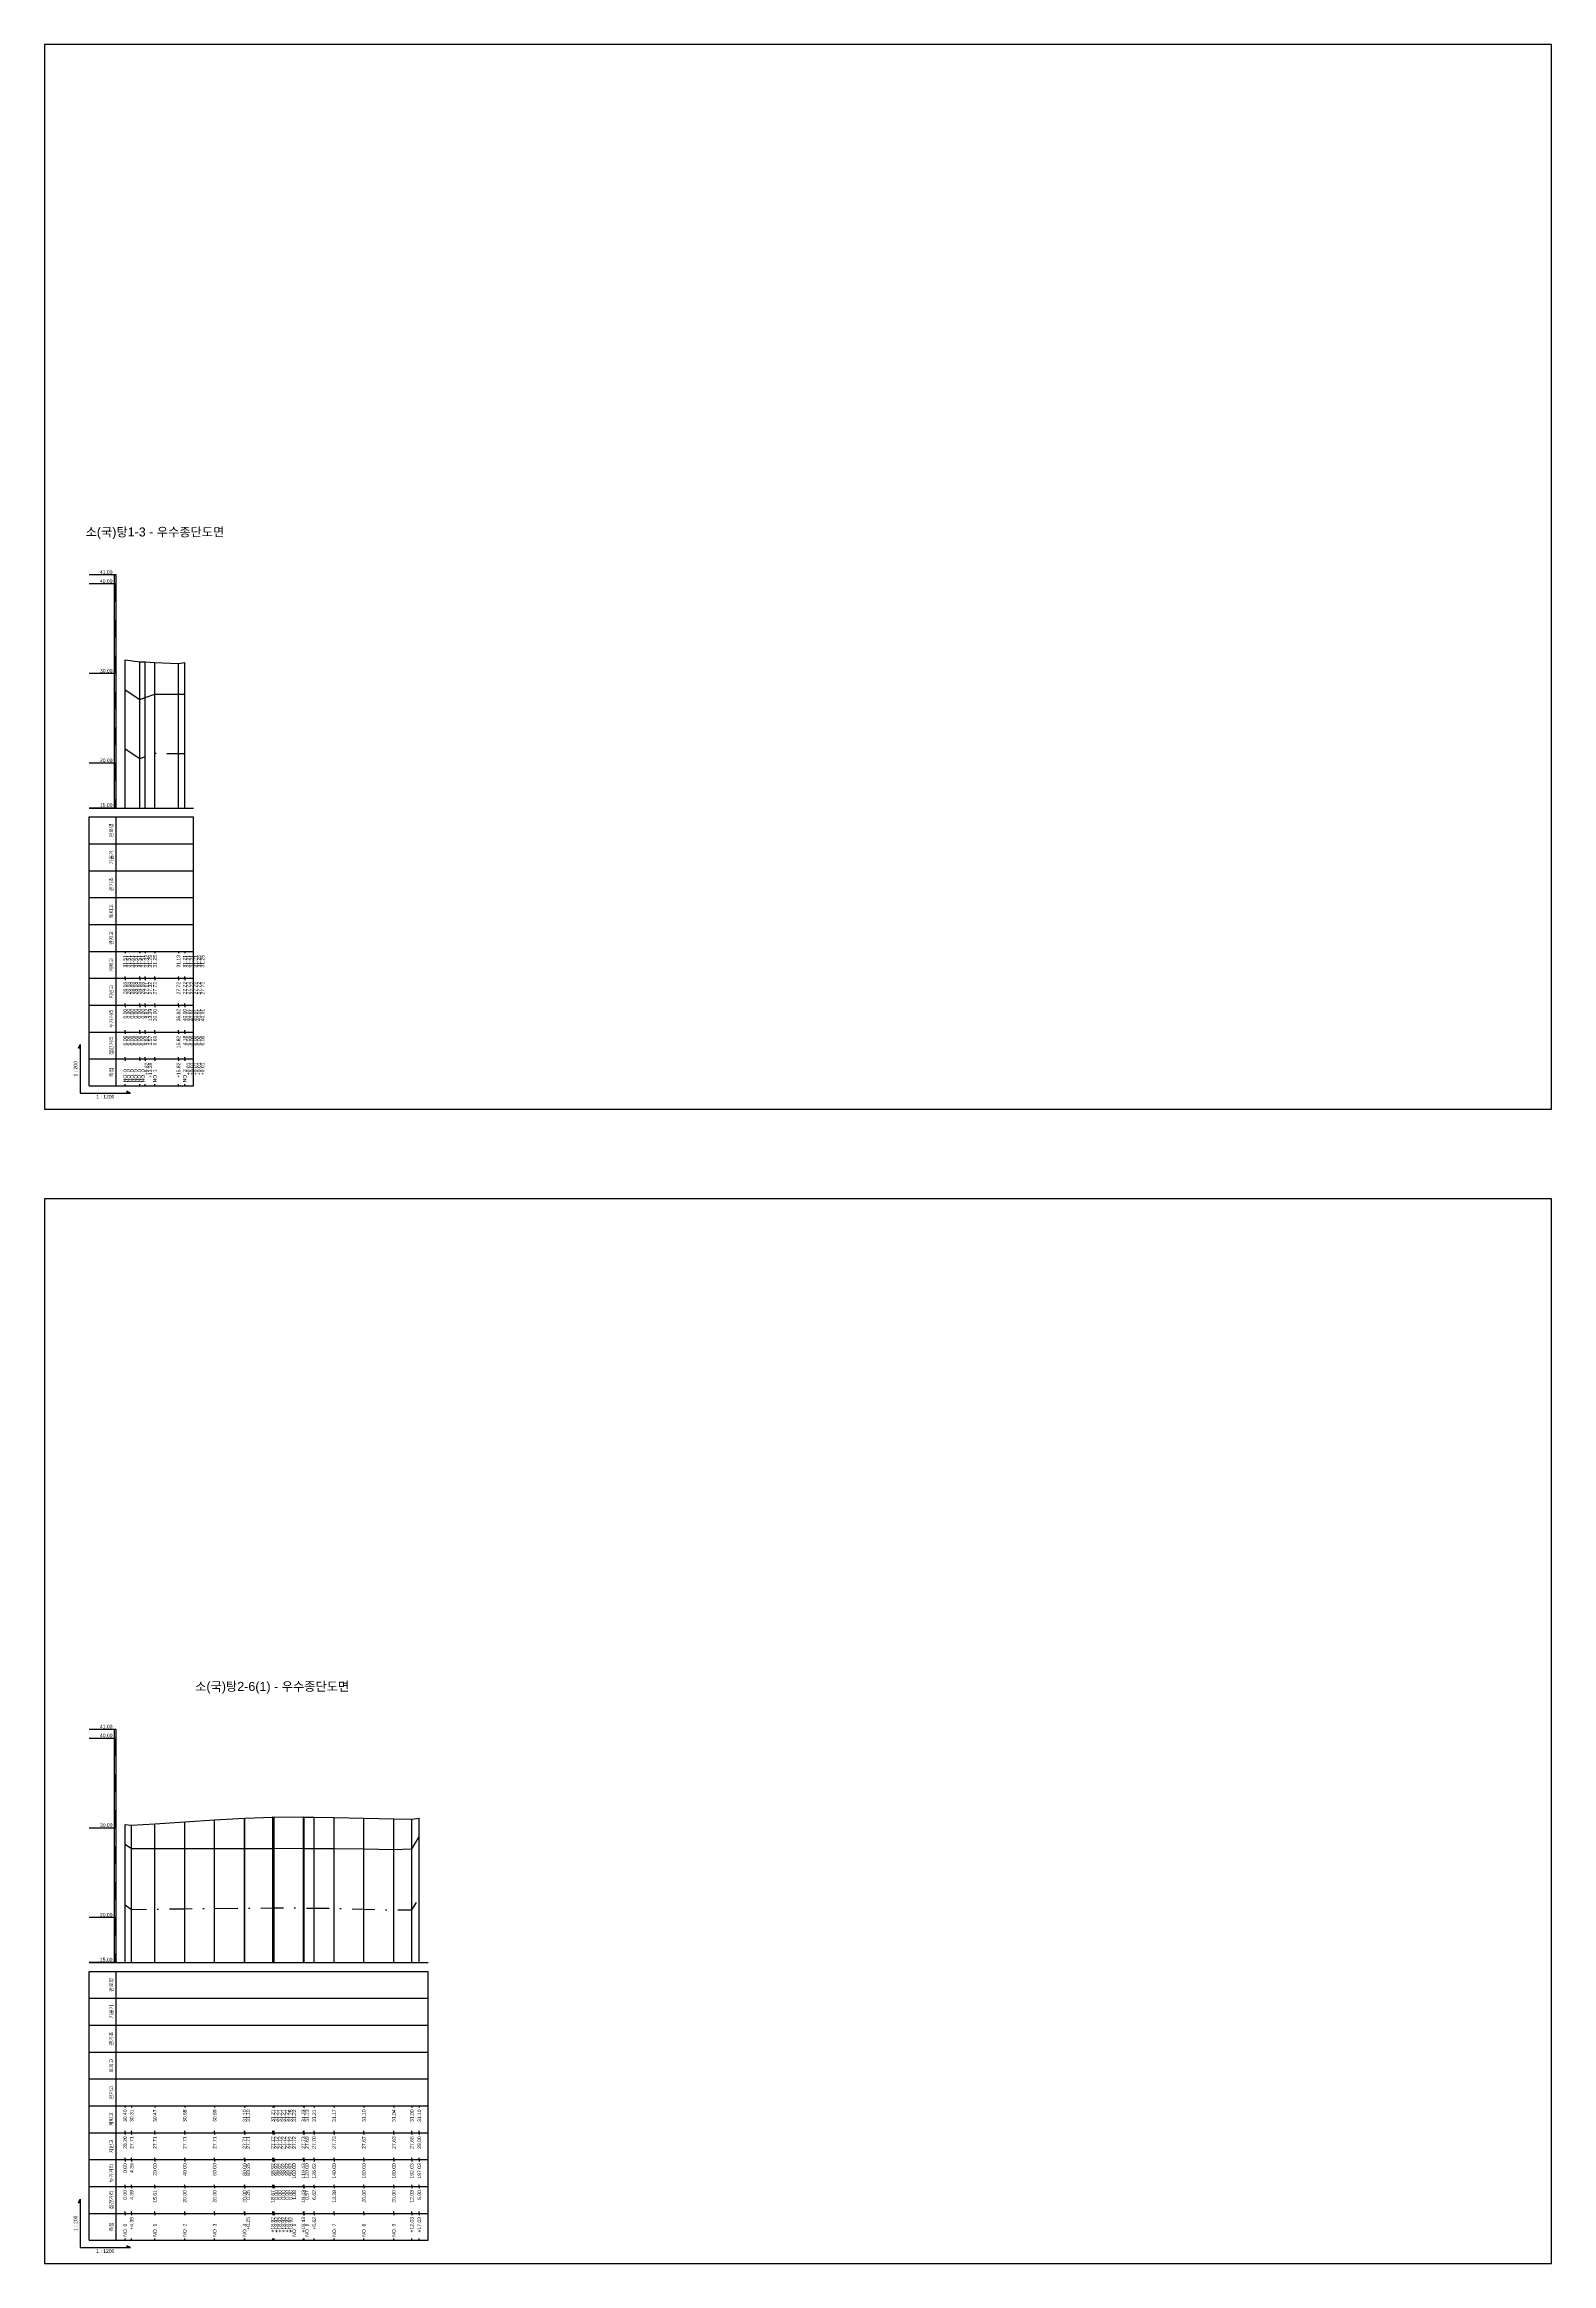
# Model space of a CAD drawing. Header units: millimetres. Extents: x -105495 to 3444, y -108190 to 2013.
# Drawn here: x 20 to 861, y -34776 to -33538 of the extents above; entities that cross this region are included whole.
import ezdxf
from ezdxf.enums import TextEntityAlignment as Align

# ---------------------------------------------------------------- set-up
doc = ezdxf.new("R2010")
doc.units = ezdxf.units.MM
doc.linetypes.add('DASHDOT', pattern=[25.4, 12.7, -6.35, 0, -6.35])
for name, color, linetype in [('KZ_종단_계획선', 1, 'Continuous'), ('KZ_종단_노선명', 7, 'Continuous'), ('KZ_종단_도각', 7, 'Continuous'), ('KZ_종단_수직선', 7, 'Continuous'), ('KZ_종단_암선1', 56, 'DASHDOT'), ('KZ_종단_지반선', 3, 'Continuous'), ('KZ_종단_테이블문자', 7, 'Continuous'), ('KZ_종단_테이블선', 7, 'Continuous'), ('KZ_종단_폴대', 7, 'Continuous')]:
    doc.layers.add(name, color=color, linetype=linetype)
doc.styles.get("Standard").update_dxf_attribs({"font": 'arial.ttf'})

msp = doc.modelspace()

# ---------------------------------------------------------------- linework, layer by layer
at = {"layer": 'KZ_종단_계획선'}
for points in [[(65, -33881.4), (65, -33881.4), (65, -33881.4), (65, -33881.4), (65, -33881.4), (65, -33881.4), (73.2, -33882.4), (76.2, -33882.5), (81.7, -33882.8), (94.8, -33883.4), (98.3, -33882.9), (98.3, -33882.9), (98.3, -33882.9), (98.3, -33882.9), (98.3, -33882.8), (98.3, -33882.8)], [(65, -34531), (68.7, -34531.5), (81.7, -34530.6), (98.3, -34529.6), (115, -34528.5), (131.7, -34527.5), (131.9, -34527.5), (147.4, -34526.9), (147.4, -34526.9), (147.4, -34526.9), (147.4, -34526.9), (147.4, -34526.9), (147.4, -34526.8), (148.3, -34526.9), (164.5, -34526.8), (165, -34526.9), (170.5, -34527), (181.7, -34527.2), (198.3, -34527.5), (215, -34527.8), (225, -34528), (229.2, -34527.5)]]:
    msp.add_lwpolyline(points, dxfattribs=at)
at = {"layer": 'KZ_종단_도각'}
for points in [[(20, -34132), (861, -34132), (861, -33538), (20, -33538)], [(20, -34776), (861, -34776), (861, -34182), (20, -34182)]]:
    msp.add_lwpolyline(points, close=True, dxfattribs=at)
at = {"layer": 'KZ_종단_수직선'}
for p, q in [((65, -33964), (65, -33881.4)), ((65, -33964), (65, -33881.4)), ((65, -33964), (65, -33881.4)), ((65, -33964), (65, -33881.4)), ((65, -33964), (65, -33881.4)), ((65, -33964), (65, -33881.4)), ((65, -33964), (65, -33881.4)), ((65, -33964), (65, -33881.4)), ((65, -33964), (65, -33881.4)), ((65, -33964), (65, -33881.4)), ((65, -33964), (65, -33881.4)), ((73.2, -33964), (73.2, -33882.4)), ((76.2, -33964), (76.2, -33882.5)), ((81.7, -33964), (81.7, -33882.8)), ((94.8, -33964), (94.8, -33883.4)), ((98.3, -33964), (98.3, -33882.8)), ((98.3, -33964), (98.3, -33882.8)), ((98.3, -33964), (98.3, -33882.9)), ((98.3, -33964), (98.3, -33882.9)), ((98.3, -33964), (98.3, -33882.9)), ((98.3, -33964), (98.3, -33882.9)), ((131.7, -34608), (131.7, -34527.5)), ((131.9, -34608), (131.9, -34527.5)), ((147.4, -34608), (147.4, -34526.8)), ((147.4, -34608), (147.4, -34526.9)), ((147.4, -34608), (147.4, -34526.9)), ((147.4, -34608), (147.4, -34526.9)), ((147.4, -34608), (147.4, -34526.9)), ((147.4, -34608), (147.4, -34526.9)), ((148.3, -34608), (148.3, -34526.9)), ((164.5, -34608), (164.5, -34526.8)), ((165, -34608), (165, -34526.9)), ((170.5, -34608), (170.5, -34527)), ((181.7, -34608), (181.7, -34527.2)), ((198.3, -34608), (198.3, -34527.5)), ((215, -34608), (215, -34527.8)), ((229.2, -34608), (229.2, -34527.5)), ((65, -34608), (65, -34531)), ((68.7, -34608), (68.7, -34531.5)), ((81.7, -34608), (81.7, -34530.6)), ((98.3, -34608), (98.3, -34529.6)), ((115, -34608), (115, -34528.5)), ((225, -34608), (225, -34528))]:
    msp.add_line(p, q, dxfattribs=at)
at = {"layer": 'KZ_종단_암선1', "flags": 128}
for points in [[(65, -33931), (65, -33931), (65, -33931), (65, -33931), (65, -33931), (65, -33931), (73.2, -33936.4), (76.2, -33935.4), (81.7, -33933.4), (94.8, -33933.6), (98.3, -33933.6), (98.3, -33933.6), (98.3, -33933.6), (98.3, -33933.6), (98.3, -33933.6), (98.3, -33933.6)], [(65, -34575.9), (68.7, -34578.4), (81.7, -34578.2), (98.3, -34578), (115, -34577.9), (131.7, -34577.7), (131.9, -34577.7), (147.4, -34577.6), (147.4, -34577.6), (147.4, -34577.6), (147.4, -34577.6), (147.4, -34577.6), (147.4, -34577.6), (148.3, -34577.6), (164.5, -34577.6), (165, -34577.8), (170.5, -34577.8), (181.7, -34577.8), (198.3, -34578.3), (215, -34578.7), (225, -34578.7), (229.2, -34572)]]:
    msp.add_lwpolyline(points, dxfattribs=at)
at = {"layer": 'KZ_종단_지반선', "flags": 128}
for points in [[(65, -33898.1), (65, -33898.1), (65, -33898.1), (65, -33898.1), (65, -33898.1), (65, -33898.1), (73.2, -33903.5), (76.2, -33902.4), (81.7, -33900.4), (94.8, -33900.4), (98.3, -33900.4), (98.3, -33900.4), (98.3, -33900.4), (98.3, -33900.4), (98.3, -33900.4), (98.3, -33900.4)], [(65, -34542), (68.7, -34544.5), (81.7, -34544.5), (98.3, -34544.5), (115, -34544.5), (131.7, -34544.5), (131.9, -34544.5), (147.4, -34544.4), (147.4, -34544.4), (147.4, -34544.4), (147.4, -34544.4), (147.4, -34544.4), (147.4, -34544.4), (148.3, -34544.4), (164.5, -34544.3), (165, -34544.5), (170.5, -34544.5), (181.7, -34544.4), (198.3, -34544.6), (215, -34544.9), (225, -34544.7), (229.2, -34538)]]:
    msp.add_lwpolyline(points, dxfattribs=at)
at = {"layer": 'KZ_종단_테이블선'}
for p, q in [((45, -33964), (103.3, -33964)), ((45, -33984), (45, -33969)), ((45, -33969), (103.3, -33969)), ((60, -33984), (60, -33969)), ((103.3, -33984), (103.3, -33969)), ((45, -33999), (45, -33984)), ((45, -33984), (103.3, -33984)), ((60, -33999), (60, -33984)), ((103.3, -33999), (103.3, -33984)), ((45, -34014), (45, -33999)), ((45, -33999), (103.3, -33999)), ((60, -34014), (60, -33999)), ((103.3, -34014), (103.3, -33999)), ((45, -34029), (45, -34014)), ((45, -34014), (103.3, -34014)), ((60, -34029), (60, -34014)), ((103.3, -34029), (103.3, -34014)), ((45, -34044), (45, -34029)), ((45, -34029), (103.3, -34029)), ((60, -34044), (60, -34029)), ((103.3, -34044), (103.3, -34029)), ((45, -34059), (45, -34044)), ((45, -34044), (103.3, -34044)), ((60, -34059), (60, -34044)), ((65, -34044), (65, -34045)), ((65, -34044), (65, -34045)), ((65, -34044), (65, -34045)), ((65, -34044), (65, -34045)), ((65, -34044), (65, -34045)), ((65, -34044), (65, -34045)), ((73.2, -34044), (73.2, -34045)), ((76.2, -34044), (76.2, -34045)), ((81.7, -34044), (81.7, -34045)), ((94.8, -34044), (94.8, -34045)), ((98.3, -34044), (98.3, -34045)), ((98.3, -34044), (98.3, -34045)), ((98.3, -34044), (98.3, -34045)), ((98.3, -34044), (98.3, -34045)), ((98.3, -34044), (98.3, -34045)), ((98.3, -34044), (98.3, -34045)), ((103.3, -34059), (103.3, -34044)), ((45, -34074), (45, -34059)), ((45, -34059), (103.3, -34059)), ((60, -34074), (60, -34059)), ((65, -34059), (65, -34058)), ((65, -34059), (65, -34058)), ((65, -34059), (65, -34058)), ((65, -34059), (65, -34058)), ((65, -34059), (65, -34058)), ((65, -34059), (65, -34058)), ((65, -34059), (65, -34060)), ((65, -34059), (65, -34060)), ((65, -34059), (65, -34060)), ((65, -34059), (65, -34060)), ((65, -34059), (65, -34060)), ((65, -34059), (65, -34060)), ((73.2, -34059), (73.2, -34058)), ((73.2, -34059), (73.2, -34060)), ((76.2, -34059), (76.2, -34058)), ((76.2, -34059), (76.2, -34060)), ((81.7, -34059), (81.7, -34058)), ((81.7, -34059), (81.7, -34060)), ((94.8, -34059), (94.8, -34058)), ((94.8, -34059), (94.8, -34060)), ((98.3, -34059), (98.3, -34058)), ((98.3, -34059), (98.3, -34058)), ((98.3, -34059), (98.3, -34058)), ((98.3, -34059), (98.3, -34058)), ((98.3, -34059), (98.3, -34058)), ((98.3, -34059), (98.3, -34058)), ((98.3, -34059), (98.3, -34060)), ((98.3, -34059), (98.3, -34060)), ((98.3, -34059), (98.3, -34060)), ((98.3, -34059), (98.3, -34060)), ((98.3, -34059), (98.3, -34060)), ((98.3, -34059), (98.3, -34060)), ((103.3, -34074), (103.3, -34059)), ((45, -34089), (45, -34074)), ((45, -34074), (103.3, -34074)), ((60, -34089), (60, -34074)), ((65, -34074), (65, -34073)), ((65, -34074), (65, -34073)), ((65, -34074), (65, -34073)), ((65, -34074), (65, -34073)), ((65, -34074), (65, -34073)), ((65, -34074), (65, -34073)), ((65, -34074), (65, -34075)), ((65, -34074), (65, -34075)), ((65, -34074), (65, -34075)), ((65, -34074), (65, -34075)), ((65, -34074), (65, -34075)), ((65, -34074), (65, -34075)), ((73.2, -34074), (73.2, -34073)), ((73.2, -34074), (73.2, -34075)), ((76.2, -34074), (76.2, -34073)), ((76.2, -34074), (76.2, -34075)), ((81.7, -34074), (81.7, -34073)), ((81.7, -34074), (81.7, -34075)), ((94.8, -34074), (94.8, -34073)), ((94.8, -34074), (94.8, -34075)), ((98.3, -34074), (98.3, -34073)), ((98.3, -34074), (98.3, -34073)), ((98.3, -34074), (98.3, -34073)), ((98.3, -34074), (98.3, -34073)), ((98.3, -34074), (98.3, -34073)), ((98.3, -34074), (98.3, -34073)), ((98.3, -34074), (98.3, -34075)), ((98.3, -34074), (98.3, -34075)), ((98.3, -34074), (98.3, -34075)), ((98.3, -34074), (98.3, -34075)), ((98.3, -34074), (98.3, -34075)), ((98.3, -34074), (98.3, -34075)), ((103.3, -34089), (103.3, -34074)), ((45, -34104), (45, -34089)), ((45, -34089), (103.3, -34089)), ((60, -34104), (60, -34089)), ((65, -34089), (65, -34088)), ((65, -34089), (65, -34088)), ((65, -34089), (65, -34088)), ((65, -34089), (65, -34088)), ((65, -34089), (65, -34088)), ((65, -34089), (65, -34088)), ((65, -34089), (65, -34090)), ((65, -34089), (65, -34090)), ((65, -34089), (65, -34090)), ((65, -34089), (65, -34090)), ((65, -34089), (65, -34090)), ((65, -34089), (65, -34090)), ((73.2, -34089), (73.2, -34088)), ((73.2, -34089), (73.2, -34090)), ((76.2, -34089), (76.2, -34088)), ((76.2, -34089), (76.2, -34090)), ((81.7, -34089), (81.7, -34088)), ((81.7, -34089), (81.7, -34090)), ((94.8, -34089), (94.8, -34088)), ((94.8, -34089), (94.8, -34090)), ((98.3, -34089), (98.3, -34088)), ((98.3, -34089), (98.3, -34088)), ((98.3, -34089), (98.3, -34088)), ((98.3, -34089), (98.3, -34088)), ((98.3, -34089), (98.3, -34088)), ((98.3, -34089), (98.3, -34088)), ((98.3, -34089), (98.3, -34090)), ((98.3, -34089), (98.3, -34090)), ((98.3, -34089), (98.3, -34090)), ((98.3, -34089), (98.3, -34090)), ((98.3, -34089), (98.3, -34090)), ((98.3, -34089), (98.3, -34090)), ((103.3, -34104), (103.3, -34089)), ((45, -34119), (45, -34104)), ((45, -34104), (103.3, -34104)), ((60, -34119), (60, -34104)), ((65, -34104), (65, -34103)), ((65, -34104), (65, -34103)), ((65, -34104), (65, -34103)), ((65, -34104), (65, -34103)), ((65, -34104), (65, -34103)), ((65, -34104), (65, -34103)), ((65, -34104), (65, -34105)), ((65, -34104), (65, -34105)), ((65, -34104), (65, -34105)), ((65, -34104), (65, -34105)), ((65, -34104), (65, -34105)), ((65, -34104), (65, -34105)), ((73.2, -34104), (73.2, -34103)), ((73.2, -34104), (73.2, -34105)), ((76.2, -34104), (76.2, -34103)), ((76.2, -34104), (76.2, -34105)), ((81.7, -34104), (81.7, -34103)), ((81.7, -34104), (81.7, -34105)), ((94.8, -34104), (94.8, -34103)), ((94.8, -34104), (94.8, -34105)), ((98.3, -34104), (98.3, -34103)), ((98.3, -34104), (98.3, -34103)), ((98.3, -34104), (98.3, -34103)), ((98.3, -34104), (98.3, -34103)), ((98.3, -34104), (98.3, -34103)), ((98.3, -34104), (98.3, -34103)), ((98.3, -34104), (98.3, -34105)), ((98.3, -34104), (98.3, -34105)), ((98.3, -34104), (98.3, -34105)), ((98.3, -34104), (98.3, -34105)), ((98.3, -34104), (98.3, -34105)), ((98.3, -34104), (98.3, -34105)), ((103.3, -34119), (103.3, -34104)), ((45, -34119), (103.3, -34119)), ((65, -34119), (65, -34118)), ((65, -34119), (65, -34118)), ((65, -34119), (65, -34118)), ((65, -34119), (65, -34118)), ((65, -34119), (65, -34118)), ((65, -34119), (65, -34118)), ((73.2, -34119), (73.2, -34118)), ((76.2, -34119), (76.2, -34118)), ((81.7, -34119), (81.7, -34118)), ((94.8, -34119), (94.8, -34118)), ((98.3, -34119), (98.3, -34118)), ((98.3, -34119), (98.3, -34118)), ((98.3, -34119), (98.3, -34118)), ((98.3, -34119), (98.3, -34118)), ((98.3, -34119), (98.3, -34118)), ((98.3, -34119), (98.3, -34118)), ((45, -34608), (234.2, -34608)), ((45, -34628), (45, -34613)), ((45, -34613), (234.2, -34613)), ((60, -34628), (60, -34613)), ((234.2, -34628), (234.2, -34613)), ((45, -34643), (45, -34628)), ((45, -34628), (234.2, -34628)), ((60, -34643), (60, -34628)), ((234.2, -34643), (234.2, -34628)), ((45, -34658), (45, -34643)), ((45, -34643), (234.2, -34643)), ((60, -34658), (60, -34643)), ((234.2, -34658), (234.2, -34643)), ((45, -34673), (45, -34658)), ((45, -34658), (234.2, -34658)), ((60, -34673), (60, -34658)), ((234.2, -34673), (234.2, -34658)), ((45, -34688), (45, -34673)), ((45, -34673), (234.2, -34673)), ((60, -34688), (60, -34673)), ((234.2, -34688), (234.2, -34673)), ((45, -34703), (45, -34688)), ((45, -34688), (234.2, -34688)), ((60, -34703), (60, -34688)), ((65, -34688), (65, -34689)), ((68.7, -34688), (68.7, -34689)), ((81.7, -34688), (81.7, -34689)), ((98.3, -34688), (98.3, -34689)), ((115, -34688), (115, -34689)), ((131.7, -34688), (131.7, -34689)), ((131.9, -34688), (131.9, -34689)), ((147.4, -34688), (147.4, -34689)), ((147.4, -34688), (147.4, -34689)), ((147.4, -34688), (147.4, -34689)), ((147.4, -34688), (147.4, -34689)), ((147.4, -34688), (147.4, -34689)), ((147.4, -34688), (147.4, -34689)), ((148.3, -34688), (148.3, -34689)), ((164.5, -34688), (164.5, -34689)), ((165, -34688), (165, -34689)), ((170.5, -34688), (170.5, -34689)), ((181.7, -34688), (181.7, -34689)), ((198.3, -34688), (198.3, -34689)), ((215, -34688), (215, -34689)), ((225, -34688), (225, -34689)), ((229.2, -34688), (229.2, -34689)), ((234.2, -34703), (234.2, -34688)), ((45, -34718), (45, -34703)), ((45, -34703), (234.2, -34703)), ((60, -34718), (60, -34703)), ((65, -34703), (65, -34702)), ((65, -34703), (65, -34704)), ((68.7, -34703), (68.7, -34702)), ((68.7, -34703), (68.7, -34704)), ((81.7, -34703), (81.7, -34702)), ((81.7, -34703), (81.7, -34704)), ((98.3, -34703), (98.3, -34702)), ((98.3, -34703), (98.3, -34704)), ((115, -34703), (115, -34702)), ((115, -34703), (115, -34704)), ((131.7, -34703), (131.7, -34702)), ((131.7, -34703), (131.7, -34704)), ((131.9, -34703), (131.9, -34702)), ((131.9, -34703), (131.9, -34704)), ((147.4, -34703), (147.4, -34702)), ((147.4, -34703), (147.4, -34702)), ((147.4, -34703), (147.4, -34702)), ((147.4, -34703), (147.4, -34702)), ((147.4, -34703), (147.4, -34702)), ((147.4, -34703), (147.4, -34702)), ((147.4, -34703), (147.4, -34704)), ((147.4, -34703), (147.4, -34704)), ((147.4, -34703), (147.4, -34704)), ((147.4, -34703), (147.4, -34704)), ((147.4, -34703), (147.4, -34704)), ((147.4, -34703), (147.4, -34704)), ((148.3, -34703), (148.3, -34702)), ((148.3, -34703), (148.3, -34704)), ((164.5, -34703), (164.5, -34702)), ((164.5, -34703), (164.5, -34704)), ((165, -34703), (165, -34702)), ((165, -34703), (165, -34704)), ((170.5, -34703), (170.5, -34702)), ((170.5, -34703), (170.5, -34704)), ((181.7, -34703), (181.7, -34702)), ((181.7, -34703), (181.7, -34704)), ((198.3, -34703), (198.3, -34702)), ((198.3, -34703), (198.3, -34704)), ((215, -34703), (215, -34702)), ((215, -34703), (215, -34704)), ((225, -34703), (225, -34702)), ((225, -34703), (225, -34704)), ((229.2, -34703), (229.2, -34702)), ((229.2, -34703), (229.2, -34704)), ((234.2, -34718), (234.2, -34703)), ((45, -34733), (45, -34718)), ((45, -34718), (234.2, -34718)), ((60, -34733), (60, -34718)), ((65, -34718), (65, -34717)), ((65, -34718), (65, -34719)), ((68.7, -34718), (68.7, -34717)), ((68.7, -34718), (68.7, -34719)), ((81.7, -34718), (81.7, -34717)), ((81.7, -34718), (81.7, -34719)), ((98.3, -34718), (98.3, -34717)), ((98.3, -34718), (98.3, -34719)), ((115, -34718), (115, -34717)), ((115, -34718), (115, -34719)), ((131.7, -34718), (131.7, -34717)), ((131.7, -34718), (131.7, -34719)), ((131.9, -34718), (131.9, -34717)), ((131.9, -34718), (131.9, -34719)), ((147.4, -34718), (147.4, -34717)), ((147.4, -34718), (147.4, -34717)), ((147.4, -34718), (147.4, -34717)), ((147.4, -34718), (147.4, -34717)), ((147.4, -34718), (147.4, -34717)), ((147.4, -34718), (147.4, -34717)), ((147.4, -34718), (147.4, -34719)), ((147.4, -34718), (147.4, -34719)), ((147.4, -34718), (147.4, -34719)), ((147.4, -34718), (147.4, -34719)), ((147.4, -34718), (147.4, -34719)), ((147.4, -34718), (147.4, -34719)), ((148.3, -34718), (148.3, -34717)), ((148.3, -34718), (148.3, -34719)), ((164.5, -34718), (164.5, -34717)), ((164.5, -34718), (164.5, -34719)), ((165, -34718), (165, -34717)), ((165, -34718), (165, -34719)), ((170.5, -34718), (170.5, -34717)), ((170.5, -34718), (170.5, -34719)), ((181.7, -34718), (181.7, -34717)), ((181.7, -34718), (181.7, -34719)), ((198.3, -34718), (198.3, -34717)), ((198.3, -34718), (198.3, -34719)), ((215, -34718), (215, -34717)), ((215, -34718), (215, -34719)), ((225, -34718), (225, -34717)), ((225, -34718), (225, -34719)), ((229.2, -34718), (229.2, -34717)), ((229.2, -34718), (229.2, -34719)), ((234.2, -34733), (234.2, -34718)), ((45, -34748), (45, -34733)), ((45, -34733), (234.2, -34733)), ((60, -34748), (60, -34733)), ((65, -34733), (65, -34732)), ((65, -34733), (65, -34734)), ((68.7, -34733), (68.7, -34732)), ((68.7, -34733), (68.7, -34734)), ((81.7, -34733), (81.7, -34732)), ((81.7, -34733), (81.7, -34734)), ((98.3, -34733), (98.3, -34732)), ((98.3, -34733), (98.3, -34734)), ((115, -34733), (115, -34732)), ((115, -34733), (115, -34734)), ((131.7, -34733), (131.7, -34732)), ((131.7, -34733), (131.7, -34734)), ((131.9, -34733), (131.9, -34732)), ((131.9, -34733), (131.9, -34734)), ((147.4, -34733), (147.4, -34732)), ((147.4, -34733), (147.4, -34732)), ((147.4, -34733), (147.4, -34732)), ((147.4, -34733), (147.4, -34732)), ((147.4, -34733), (147.4, -34732)), ((147.4, -34733), (147.4, -34732)), ((147.4, -34733), (147.4, -34734)), ((147.4, -34733), (147.4, -34734)), ((147.4, -34733), (147.4, -34734)), ((147.4, -34733), (147.4, -34734)), ((147.4, -34733), (147.4, -34734)), ((147.4, -34733), (147.4, -34734)), ((148.3, -34733), (148.3, -34732)), ((148.3, -34733), (148.3, -34734)), ((164.5, -34733), (164.5, -34732)), ((164.5, -34733), (164.5, -34734)), ((165, -34733), (165, -34732)), ((165, -34733), (165, -34734)), ((170.5, -34733), (170.5, -34732)), ((170.5, -34733), (170.5, -34734)), ((181.7, -34733), (181.7, -34732)), ((181.7, -34733), (181.7, -34734)), ((198.3, -34733), (198.3, -34732)), ((198.3, -34733), (198.3, -34734)), ((215, -34733), (215, -34732)), ((215, -34733), (215, -34734)), ((225, -34733), (225, -34732)), ((225, -34733), (225, -34734)), ((229.2, -34733), (229.2, -34732)), ((229.2, -34733), (229.2, -34734)), ((234.2, -34748), (234.2, -34733)), ((45, -34763), (45, -34748)), ((45, -34748), (234.2, -34748)), ((60, -34763), (60, -34748)), ((65, -34748), (65, -34747)), ((65, -34748), (65, -34749)), ((68.7, -34748), (68.7, -34747)), ((68.7, -34748), (68.7, -34749)), ((81.7, -34748), (81.7, -34747)), ((81.7, -34748), (81.7, -34749)), ((98.3, -34748), (98.3, -34747)), ((98.3, -34748), (98.3, -34749)), ((115, -34748), (115, -34747)), ((115, -34748), (115, -34749)), ((131.7, -34748), (131.7, -34747)), ((131.7, -34748), (131.7, -34749)), ((131.9, -34748), (131.9, -34747)), ((131.9, -34748), (131.9, -34749)), ((147.4, -34748), (147.4, -34747)), ((147.4, -34748), (147.4, -34747)), ((147.4, -34748), (147.4, -34747)), ((147.4, -34748), (147.4, -34747)), ((147.4, -34748), (147.4, -34747)), ((147.4, -34748), (147.4, -34747)), ((147.4, -34748), (147.4, -34749)), ((147.4, -34748), (147.4, -34749)), ((147.4, -34748), (147.4, -34749)), ((147.4, -34748), (147.4, -34749)), ((147.4, -34748), (147.4, -34749)), ((147.4, -34748), (147.4, -34749)), ((148.3, -34748), (148.3, -34747)), ((148.3, -34748), (148.3, -34749)), ((164.5, -34748), (164.5, -34747)), ((164.5, -34748), (164.5, -34749)), ((165, -34748), (165, -34747)), ((165, -34748), (165, -34749)), ((170.5, -34748), (170.5, -34747)), ((170.5, -34748), (170.5, -34749)), ((181.7, -34748), (181.7, -34747)), ((181.7, -34748), (181.7, -34749)), ((198.3, -34748), (198.3, -34747)), ((198.3, -34748), (198.3, -34749)), ((215, -34748), (215, -34747)), ((215, -34748), (215, -34749)), ((225, -34748), (225, -34747)), ((225, -34748), (225, -34749)), ((229.2, -34748), (229.2, -34747)), ((229.2, -34748), (229.2, -34749)), ((234.2, -34763), (234.2, -34748)), ((45, -34763), (234.2, -34763)), ((65, -34763), (65, -34762)), ((68.7, -34763), (68.7, -34762)), ((81.7, -34763), (81.7, -34762)), ((98.3, -34763), (98.3, -34762)), ((115, -34763), (115, -34762)), ((131.7, -34763), (131.7, -34762)), ((131.9, -34763), (131.9, -34762)), ((147.4, -34763), (147.4, -34762)), ((147.4, -34763), (147.4, -34762)), ((147.4, -34763), (147.4, -34762)), ((147.4, -34763), (147.4, -34762)), ((147.4, -34763), (147.4, -34762)), ((147.4, -34763), (147.4, -34762)), ((148.3, -34763), (148.3, -34762)), ((164.5, -34763), (164.5, -34762)), ((165, -34763), (165, -34762)), ((170.5, -34763), (170.5, -34762)), ((181.7, -34763), (181.7, -34762)), ((198.3, -34763), (198.3, -34762)), ((215, -34763), (215, -34762)), ((225, -34763), (225, -34762)), ((229.2, -34763), (229.2, -34762))]:
    msp.add_line(p, q, dxfattribs=at)
for points in [[(40, -34098), (39, -34098), (40, -34096), (40, -34123), (68, -34123), (66, -34122), (66, -34123)], [(40, -34742), (39, -34742), (40, -34740), (40, -34767), (68, -34767), (66, -34766), (66, -34767)]]:
    msp.add_lwpolyline(points, dxfattribs=at)
at = {"layer": 'KZ_종단_폴대'}
for p, q in [((60, -33834), (45, -33834)), ((60, -33839), (45, -33839)), ((60, -33889), (45, -33889)), ((60, -33939), (45, -33939)), ((60, -33964), (45, -33964)), ((60, -34478), (45, -34478)), ((60, -34483), (45, -34483)), ((60, -34533), (45, -34533)), ((60, -34583), (45, -34583)), ((60, -34608), (45, -34608))]:
    msp.add_line(p, q, dxfattribs=at)
for points in [[(60, -33964), (60, -33834), (59, -33834), (59, -33964), (60, -33964)], [(60, -34608), (60, -34478), (59, -34478), (59, -34608), (60, -34608)]]:
    msp.add_lwpolyline(points, dxfattribs=at)
at = {"layer": 'KZ_종단_폴대', "const_width": 1}
for points in [[(59.5, -33849), (59.5, -33839)], [(59.5, -33869), (59.5, -33859)], [(59.5, -33889), (59.5, -33879)], [(59.5, -33909), (59.5, -33899)], [(59.5, -33929), (59.5, -33919)], [(59.5, -33949), (59.5, -33939)], [(59.5, -33964), (59.5, -33959)], [(59.5, -34493), (59.5, -34483)], [(59.5, -34513), (59.5, -34503)], [(59.5, -34533), (59.5, -34523)], [(59.5, -34553), (59.5, -34543)], [(59.5, -34573), (59.5, -34563)], [(59.5, -34593), (59.5, -34583)], [(59.5, -34608), (59.5, -34603)]]:
    msp.add_lwpolyline(points, dxfattribs=at)

# ---------------------------------------------------------------- texts
at = {"layer": 'KZ_종단_노선명'}
for s, p in [('소(국)탕1-3 - 우수종단도면', (81.7, -33814)), ('소(국)탕2-6(1) - 우수종단도면', (147.1, -34458))]:
    msp.add_text(s, height=5, dxfattribs=at).set_placement(p, align=Align.BOTTOM_CENTER)
at = {"layer": 'KZ_종단_테이블문자'}
for s, p in [('31.51', (65, -34046)), ('31.51', (67, -34046)), ('31.51', (69, -34046)), ('31.51', (71, -34046)), ('31.51', (73, -34046)), ('31.51', (75, -34046)), ('31.32', (77, -34046)), ('31.29', (79, -34046)), ('31.25', (81.7, -34046)), ('31.13', (94.8, -34046)), ('31.21', (98.3, -34046)), ('31.21', (100.3, -34046)), ('31.21', (102.3, -34046)), ('31.21', (104.3, -34046)), ('31.25', (106.3, -34046)), ('31.25', (108.3, -34046)), ('28.18', (65, -34061)), ('28.18', (67, -34061)), ('28.18', (69, -34061)), ('28.18', (71, -34061)), ('28.18', (73, -34061)), ('28.18', (75, -34061)), ('27.11', (77, -34061)), ('27.32', (79, -34061)), ('27.72', (81.7, -34061)), ('27.72', (94.8, -34061)), ('27.72', (98.3, -34061)), ('27.72', (100.3, -34061)), ('27.72', (102.3, -34061)), ('27.72', (104.3, -34061)), ('27.72', (106.3, -34061)), ('27.72', (108.3, -34061)), ('0.00', (65, -34076)), ('0.00', (67, -34076)), ('0.00', (69, -34076)), ('0.00', (71, -34076)), ('0.00', (73, -34076)), ('0.00', (75, -34076)), ('9.82', (77, -34076)), ('13.39', (79, -34076)), ('20.00', (81.7, -34076)), ('35.82', (94.8, -34076)), ('40.00', (98.3, -34076)), ('40.01', (100.3, -34076)), ('40.01', (102.3, -34076)), ('40.01', (104.3, -34076)), ('40.01', (106.3, -34076)), ('40.01', (108.3, -34076)), ('0.00', (65, -34091)), ('0.00', (67, -34091)), ('0.00', (69, -34091)), ('0.00', (71, -34091)), ('0.00', (73, -34091)), ('0.00', (75, -34091)), ('9.82', (77, -34091)), ('3.57', (79, -34091)), ('6.61', (81.7, -34091)), ('15.82', (94.8, -34091)), ('4.18', (98.3, -34091)), ('0.01', (100.3, -34091)), ('0.00', (102.3, -34091)), ('0.00', (104.3, -34091)), ('0.00', (106.3, -34091)), ('0.00', (108.3, -34091)), ('+9.82', (77, -34106)), ('+13.39', (79, -34106)), ('+15.82', (94.8, -34106)), ('+0.01', (100.3, -34106)), ('+0.01', (102.3, -34106)), ('+0.01', (104.3, -34106)), ('+0.01', (106.3, -34106)), ('+0.01', (108.3, -34106)), ('30.40', (65, -34690)), ('30.31', (68.7, -34690)), ('30.47', (81.7, -34690)), ('30.68', (98.3, -34690)), ('30.89', (115, -34690)), ('31.10', (131.7, -34690)), ('31.10', (133.7, -34690)), ('31.21', (147.4, -34690)), ('31.21', (149.4, -34690)), ('31.21', (151.4, -34690)), ('31.21', (153.4, -34690)), ('31.21', (155.4, -34690)), ('31.25', (157.4, -34690)), ('31.22', (159.4, -34690)), ('31.23', (164.5, -34690)), ('31.23', (166.5, -34690)), ('31.21', (170.5, -34690)), ('31.17', (181.7, -34690)), ('31.10', (198.3, -34690)), ('31.04', (215, -34690)), ('31.00', (225, -34690)), ('31.10', (229.2, -34690)), ('28.20', (65, -34705)), ('27.71', (68.7, -34705)), ('27.71', (81.7, -34705)), ('27.71', (98.3, -34705)), ('27.71', (115, -34705)), ('27.71', (131.7, -34705)), ('27.71', (133.7, -34705)), ('27.72', (147.4, -34705)), ('27.72', (149.4, -34705)), ('27.72', (151.4, -34705)), ('27.72', (153.4, -34705)), ('27.72', (155.4, -34705)), ('27.72', (157.4, -34705)), ('27.72', (159.4, -34705)), ('27.73', (164.5, -34705)), ('27.69', (166.5, -34705)), ('27.70', (170.5, -34705)), ('27.73', (181.7, -34705)), ('27.67', (198.3, -34705)), ('27.63', (215, -34705)), ('27.65', (225, -34705)), ('29.00', (229.2, -34705)), ('0.00', (65, -34720)), ('4.39', (68.7, -34720)), ('20.00', (81.7, -34720)), ('40.00', (98.3, -34720)), ('60.00', (115, -34720)), ('80.00', (131.7, -34720)), ('80.25', (133.7, -34720)), ('98.92', (147.4, -34720)), ('98.92', (149.4, -34720)), ('98.92', (151.4, -34720)), ('98.92', (153.4, -34720)), ('98.92', (155.4, -34720)), ('98.92', (157.4, -34720)), ('100.00', (159.4, -34720)), ('119.43', (164.5, -34720)), ('120.00', (166.5, -34720)), ('126.62', (170.5, -34720)), ('140.00', (181.7, -34720)), ('160.00', (198.3, -34720)), ('180.00', (215, -34720)), ('192.03', (225, -34720)), ('197.03', (229.2, -34720)), ('0.00', (65, -34735)), ('4.39', (68.7, -34735)), ('15.61', (81.7, -34735)), ('20.00', (98.3, -34735)), ('20.00', (115, -34735)), ('20.00', (131.7, -34735)), ('0.25', (133.7, -34735)), ('18.67', (147.4, -34735)), ('0.00', (149.4, -34735)), ('0.00', (151.4, -34735)), ('0.00', (153.4, -34735)), ('0.00', (155.4, -34735)), ('0.00', (157.4, -34735)), ('1.08', (159.4, -34735)), ('19.43', (164.5, -34735)), ('0.57', (166.5, -34735)), ('6.62', (170.5, -34735)), ('13.38', (181.7, -34735)), ('20.00', (198.3, -34735)), ('20.00', (215, -34735)), ('12.03', (225, -34735)), ('5.00', (229.2, -34735)), ('+4.39', (68.7, -34750)), ('+0.25', (133.7, -34750)), ('+18.92', (147.4, -34750)), ('+18.92', (149.4, -34750)), ('+18.92', (151.4, -34750)), ('+18.92', (153.4, -34750)), ('+18.92', (155.4, -34750)), ('+18.92', (157.4, -34750)), ('+19.43', (164.5, -34750)), ('+6.62', (170.5, -34750)), ('+12.03', (225, -34750)), ('+17.03', (229.2, -34750))]:
    msp.add_text(s, height=2, rotation=90, dxfattribs=at).set_placement(p, align=Align.MIDDLE_RIGHT)
for s, p in [('NO. 0', (65, -34117)), ('NO. 0', (67, -34117)), ('NO. 0', (69, -34117)), ('NO. 0', (71, -34117)), ('NO. 0', (73, -34117)), ('NO. 0', (75, -34117)), ('NO. 1', (81.7, -34117)), ('NO. 2', (98.3, -34117)), ('NO. 0', (65, -34761)), ('NO. 1', (81.7, -34761)), ('NO. 2', (98.3, -34761)), ('NO. 3', (115, -34761)), ('NO. 4', (131.7, -34761)), ('NO. 5', (159.4, -34761)), ('NO. 6', (166.5, -34761)), ('NO. 7', (181.7, -34761)), ('NO. 8', (198.3, -34761)), ('NO. 9', (215, -34761))]:
    msp.add_text(s, height=2, rotation=90, dxfattribs=at).set_placement(p, align=Align.MIDDLE_LEFT)
at = {"layer": 'KZ_종단_테이블선'}
for s, p in [('관로명', (59, -33976.5)), ('기울기', (59, -33991.5)), ('관기초', (59, -34006.5)), ('토피고', (59, -34021.5)), ('관저고', (59, -34036.5)), ('계획고', (59, -34051.5)), ('지반고', (59, -34066.5)), ('누가거리', (59, -34081.5)), ('점간거리', (59, -34096.5)), ('1 : 200', (39, -34109.5)), ('측점', (59, -34111.5)), ('관로명', (59, -34620.5)), ('기울기', (59, -34635.5)), ('관기초', (59, -34650.5)), ('토피고', (59, -34665.5)), ('관저고', (59, -34680.5)), ('계획고', (59, -34695.5)), ('지반고', (59, -34710.5)), ('누가거리', (59, -34725.5)), ('점간거리', (59, -34740.5)), ('1 : 200', (39, -34753.5)), ('측점', (59, -34755.5))]:
    msp.add_text(s, height=2, rotation=90, dxfattribs=at).set_placement(p, align=Align.BOTTOM_CENTER)
for p in [(54, -34124), (54, -34768)]:
    msp.add_text('1 : 1200', height=2, dxfattribs=at).set_placement(p, align=Align.TOP_CENTER)
at = {"layer": 'KZ_종단_폴대'}
for s, p in [('41.00', (58, -33834)), ('40.00', (58, -33839)), ('30.00', (58, -33889)), ('20.00', (58, -33939)), ('15.00', (58, -33964)), ('41.00', (58, -34478)), ('40.00', (58, -34483)), ('30.00', (58, -34533)), ('20.00', (58, -34583)), ('15.00', (58, -34608))]:
    msp.add_text(s, height=2, dxfattribs=at).set_placement(p, align=Align.BOTTOM_RIGHT)

doc.saveas('drawing.dxf')
